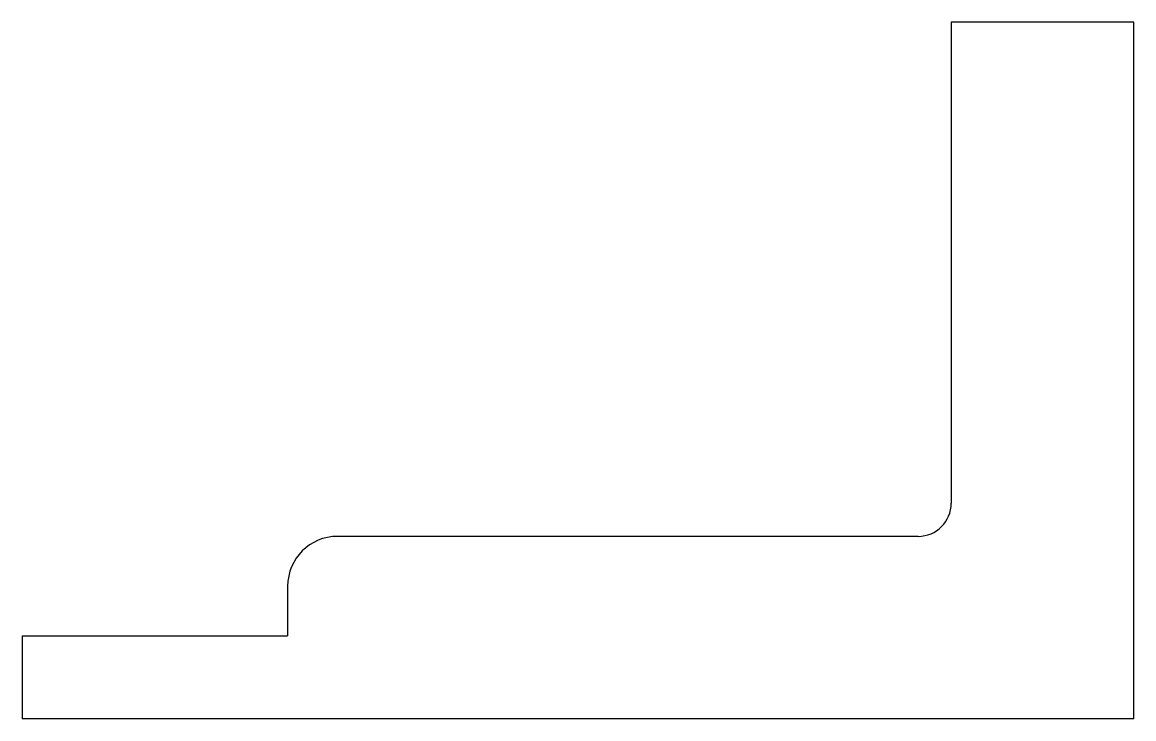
# Model space of a CAD drawing. Extents: x 58.4 to 91.9, y 24.2 to 45.2.
import ezdxf

# ---------------------------------------------------------------- set-up
doc = ezdxf.new("R2010")
doc.units = 0
doc.layers.get('0').update_dxf_attribs({"linetype": 'CONTINUOUS'})

msp = doc.modelspace()

# ---------------------------------------------------------------- linework, layer by layer
at = {"color": 7}
for p, q in [((91.867, 45.218), (86.367, 45.218)), ((86.367, 45.218), (86.367, 30.718)), ((91.867, 24.218), (91.867, 45.218)), ((85.367, 29.718), (67.867, 29.718)), ((66.367, 28.218), (66.367, 26.718)), ((58.367, 26.718), (58.367, 24.218)), ((58.367, 26.718), (66.367, 26.718)), ((91.867, 24.218), (58.367, 24.218))]:
    msp.add_line(p, q, dxfattribs=at)
for centre, radius, start, end in [((85.367, 30.718), 1, 270, 0), ((67.867, 28.218), 1.5, 90, 180)]:
    msp.add_arc(centre, radius, start, end, dxfattribs=at)

doc.saveas('drawing.dxf')
